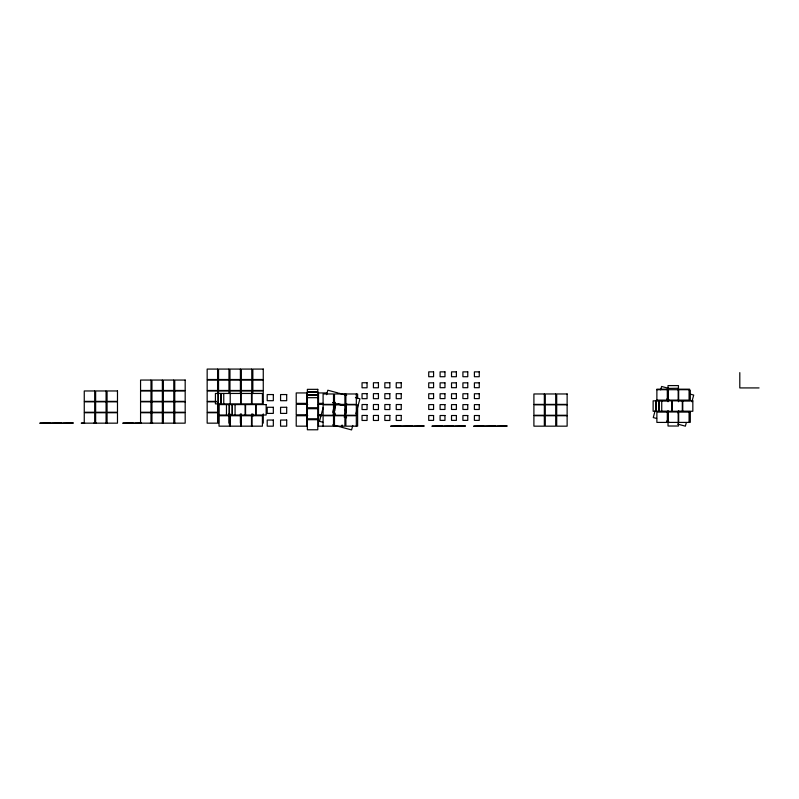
<?xml version="1.0" encoding="UTF-8"?>
<svg xmlns="http://www.w3.org/2000/svg" width="799" height="799" viewBox="0 0 799 799"><rect width="100%" height="100%" fill="white"/><g stroke="black" fill="none" stroke-linecap="round" stroke-linejoin="round"><path stroke-width="1.2" d="M322.187 411.255L319.49 421.323L322.846 422.222M322.317 410.786L323.215 407.43M326.621 394.696L327.82 390.222L337.887 392.918M332.674 412.364L335.081 403.415L332.843 402.816M336.009 403.665L333.313 413.732L335.55 414.331M344.878 410.836L346.077 406.361M346.786 403.695L346.187 405.932L338.357 403.835M342.112 424.988L341.513 427.225L351.58 429.922L352.778 425.448M344.639 415.57L346.436 408.858M355.905 413.792L357.103 409.318M357.223 408.878L359.92 398.821L355.445 397.622M655.07 410.856L653.272 417.567L656.628 418.466M660.713 389.822L661.612 386.466L668.324 388.264M678.121 412.933L678.721 410.696M686.271 422.811L685.372 426.167L677.542 424.069M691.904 401.777L693.702 395.066L690.346 394.167M759.05 387.924L739.804 387.924L739.804 372.614M668.024 388.404L678.451 388.284M679.17 389.183L689.597 389.183L689.597 399.61M656.878 389.702L667.305 389.702M307.365 392.039L317.792 392.039M307.365 392.159L317.792 392.159M326.621 392.938L318.511 392.938L318.511 403.365L323.146 403.365M307.365 394.856L317.792 394.856M307.365 394.976L317.792 394.976M307.365 397.682L317.792 397.682M656.878 400.119L667.305 400.119M679.17 400.609L690.106 400.629L690.106 390.212M216.429 401.378L207.161 401.378L207.161 390.961L217.588 390.961L217.588 393.278M216.429 401.837L207.161 401.837L207.161 412.254L217.588 412.254L217.588 402.996M305.627 404.424L307.715 404.424M318.052 404.424L322.247 404.424M307.365 407.74L317.792 407.74M307.365 408.708L317.792 408.708M656.878 411.505L667.305 411.505M679.689 411.505L690.106 411.505M321.987 414.781L318.511 414.781L318.511 404.354L333.513 404.384L333.513 393.967L323.096 393.967L323.096 404.384M305.627 415.33L307.715 415.33M318.052 415.33L321.198 415.33M321.987 415.74L318.511 415.74L318.511 426.167L344.898 426.167L344.898 415.74L334.481 415.74L334.481 426.167M307.365 418.776L317.792 418.776M307.365 419.705L317.792 419.705M84.684 423.001L81.218 423.16L117.483 423.16L117.483 412.743L107.066 412.743L107.066 423.16M93.763 423.001L96.07 423.001M141.253 423.001L134.312 423.16L185.178 423.16L185.178 412.743L140.564 412.743L140.564 423.16M150.362 423.001L152.679 423.001M666.626 399.061L668.863 399.66M666.506 421.113L668.743 421.712M338.816 393.168L346.646 395.265M332.953 402.386L335.19 402.986M337.128 403.964L342.721 405.463M344.339 416.688L346.576 417.288M333.183 414.202L335.42 414.801M344.209 417.158L346.446 417.757M332.724 424.868L340.554 426.966M689.597 411.984L689.597 422.411M689.078 411.984L689.078 422.411M682.765 400.838L682.765 411.265M682.306 400.838L682.306 411.265M678.451 390.641L678.451 385.587L668.024 385.587L668.024 401.747M678.451 399.43L678.451 401.747M678.451 410.546L678.451 413.213M678.451 422.661L678.451 426.017L668.024 426.017L668.024 410.546M672.239 400.838L672.239 411.265M671.799 400.838L671.799 411.265M668.264 390.212L668.264 400.629M668.264 411.984L668.264 422.411M661.732 400.838L661.732 411.265M659.035 400.838L659.035 411.265M658.776 400.838L658.776 411.265M656.079 400.838L656.079 411.265M655.829 400.838L655.829 411.265M357.622 398.601L357.622 393.967L334.481 393.967L334.481 404.384L344.898 404.384L344.898 393.967M357.622 404.833L357.622 415.26M357.622 415.74L357.622 426.167L345.897 426.167L345.897 415.74L356.324 415.74L356.324 426.167M356.324 393.967L356.324 404.384L345.897 404.384L345.897 393.967M346.197 408.309L346.197 412.943M334.821 402.067L334.821 404.384M334.821 404.833L334.821 410.626M334.821 412.943L334.821 415.26M333.513 426.167L333.513 415.74L323.096 415.74L323.096 426.167M263.261 401.378L263.261 390.961L252.844 390.961L252.844 393.278M263.261 401.837L263.261 404.154M263.261 413.902L263.261 423.16M256.099 404.594L256.099 415.021M255.63 404.594L255.63 415.021M252.844 413.902L252.844 416.209M251.995 393.458L251.995 403.875M251.995 415.74L251.995 426.167M251.775 393.278L251.775 390.961L241.358 390.961L241.358 393.278M251.775 413.902L251.775 416.209M251.505 393.458L251.505 403.875M251.505 415.74L251.505 426.167M245.563 404.594L245.563 415.021M245.133 404.594L245.133 415.021M241.358 413.902L241.358 423.16M241.088 393.458L241.088 403.875M240.639 393.458L240.639 403.875M240.639 415.74L240.639 426.167M240.389 393.278L240.389 390.961L229.972 390.961L229.972 393.278M240.389 413.902L240.389 423.16M235.066 404.594L235.066 415.021M232.369 404.594L232.369 415.021M232.11 404.594L232.11 415.021M230.412 415.74L230.412 426.167M230.212 393.458L230.212 403.875M229.972 413.902L229.972 423.16M229.413 404.594L229.413 415.021M229.163 404.594L229.163 415.021M228.973 393.278L228.973 390.961L218.546 390.961L218.546 393.278M228.973 413.902L228.973 423.16M226.467 404.594L226.467 415.021M223.76 393.458L223.76 403.875M221.063 393.458L221.063 403.875M220.933 393.458L220.933 403.875M218.546 402.996L218.546 412.254M218.546 412.743L218.546 423.16M218.237 393.458L218.237 403.875M218.127 393.458L218.127 403.875M174.751 390.961L174.751 401.378M174.751 401.837L174.751 412.254M174.751 412.743L174.751 423.16M173.792 390.961L173.792 401.378M173.792 401.837L173.792 412.254M173.792 412.743L173.792 423.16M163.366 401.378L163.366 390.961L185.178 390.961L185.178 401.378L140.564 401.378L140.564 390.961L150.991 390.961L150.991 401.378M163.366 401.837L163.366 412.254M163.366 412.743L163.366 423.16M162.367 401.378L162.367 390.961L151.95 390.961L151.95 401.378M162.367 401.837L162.367 412.254M162.367 412.743L162.367 423.16M151.95 401.837L151.95 412.254M151.95 412.743L151.95 423.16M150.991 401.837L150.991 412.254M150.991 412.743L150.991 423.16M106.067 423.16L106.067 412.743L95.64 412.743L95.64 423.16M94.681 423.16L94.681 412.743L84.255 412.743L84.255 423.16M217.588 369.078L207.161 369.078L207.161 379.505L217.588 379.505L217.588 369.078M228.973 369.078L218.546 369.078L218.546 379.505L228.973 379.505L228.973 369.078M240.389 369.078L229.972 369.078L229.972 379.505L240.389 379.505L240.389 369.078M251.775 369.078L241.358 369.078L241.358 379.505L251.775 379.505L251.775 369.078M263.261 369.078L252.844 369.078L252.844 379.505L263.261 379.505L263.261 369.078M433.577 371.865L428.723 371.865L428.723 376.719L433.577 376.719L433.577 371.865M444.963 371.865L440.099 371.865L440.099 376.719L444.963 376.719L444.963 371.865M456.379 371.865L451.525 371.865L451.525 376.719L456.379 376.719L456.379 371.865M467.765 371.865L462.911 371.865L462.911 376.719L467.765 376.719L467.765 371.865M479.25 371.865L474.396 371.865L474.396 376.719L479.25 376.719L479.25 371.865M150.991 380.054L140.564 380.054L140.564 390.471L150.991 390.471L150.991 380.054M162.367 380.054L151.95 380.054L151.95 390.471L162.367 390.471L162.367 380.054M173.792 380.054L163.366 380.054L163.366 390.471L173.792 390.471L173.792 380.054M185.178 380.054L174.751 380.054L174.751 390.471L185.178 390.471L185.178 380.054M217.588 380.054L207.161 380.054L207.161 390.471L217.588 390.471L217.588 380.054M228.973 380.054L218.546 380.054L218.546 390.471L228.973 390.471L228.973 380.054M240.389 380.054L229.972 380.054L229.972 390.471L240.389 390.471L240.389 380.054M251.775 380.054L241.358 380.054L241.358 390.471L251.775 390.471L251.775 380.054M263.261 380.054L252.844 380.054L252.844 390.471L263.261 390.471L263.261 380.054M367.051 382.761L362.047 382.761L362.047 387.775L367.051 387.775L367.051 382.761M378.436 382.761L373.423 382.761L373.423 387.775L378.436 387.775L378.436 382.761M389.862 382.761L384.848 382.761L384.848 387.775L389.862 387.775L389.862 382.761M401.238 382.761L396.234 382.761L396.234 387.775L401.238 387.775L401.238 382.761M433.577 382.841L428.723 382.841L428.723 387.695L433.577 387.695L433.577 382.841M444.963 382.841L440.099 382.841L440.099 387.695L444.963 387.695L444.963 382.841M456.379 382.841L451.525 382.841L451.525 387.695L456.379 387.695L456.379 382.841M467.765 382.841L462.911 382.841L462.911 387.695L467.765 387.695L467.765 382.841M479.25 382.841L474.396 382.841L474.396 387.695L479.25 387.695L479.25 382.841M667.305 389.183L656.878 389.183L656.878 400.629L667.305 400.609L667.305 389.183M317.792 389.343L307.365 389.343L307.365 429.772L317.792 429.772L317.792 389.343M678.171 389.702L667.754 389.702L667.754 400.119L678.171 400.119L678.171 389.702M689.078 389.702L678.661 389.702L678.661 400.119L689.078 400.119L689.078 389.702M94.681 390.961L84.255 390.961L84.255 401.378L94.681 401.378L94.681 390.961M106.067 390.961L95.64 390.961L95.64 401.378L106.067 401.378L106.067 390.961M117.483 390.961L107.066 390.961L107.066 401.378L117.483 401.378L117.483 390.961M306.646 392.938L296.219 392.938L296.219 403.365L306.646 403.365L306.646 392.938M262.412 393.458L215.43 393.458L215.43 403.875L262.412 403.875L262.412 393.458M367.051 393.667L362.047 393.667L362.047 398.681L367.051 398.681L367.051 393.667M378.436 393.667L373.423 393.667L373.423 398.681L378.436 398.681L378.436 393.667M389.862 393.667L384.848 393.667L384.848 398.681L389.862 398.681L389.862 393.667M401.238 393.667L396.234 393.667L396.234 398.681L401.238 398.681L401.238 393.667M433.577 393.747L428.723 393.747L428.723 398.601L433.577 398.601L433.577 393.747M444.963 393.747L440.099 393.747L440.099 398.601L444.963 398.601L444.963 393.747M456.379 393.747L451.525 393.747L451.525 398.601L456.379 398.601L456.379 393.747M467.765 393.747L462.911 393.747L462.911 398.601L467.765 398.601L467.765 393.747M479.25 393.747L474.396 393.747L474.396 398.601L479.25 398.601L479.25 393.747M544.329 393.967L533.902 393.967L533.902 404.384L544.329 404.384L544.329 393.967M555.704 393.967L545.288 393.967L545.288 404.384L555.704 404.384L555.704 393.967M567.13 393.967L556.703 393.967L556.703 404.384L567.13 404.384L567.13 393.967M273.328 394.556L267.206 394.556L267.206 400.689L273.328 400.689L273.328 394.556M286.691 394.556L280.569 394.556L280.569 400.689L286.691 400.689L286.691 394.556M692.833 400.838L653.133 400.838L653.133 411.265L692.833 411.265L692.833 400.838M94.681 401.837L84.255 401.837L84.255 412.254L94.681 412.254L94.681 401.837M106.067 401.837L95.64 401.837L95.64 412.254L106.067 412.254L106.067 401.837M117.483 401.837L107.066 401.837L107.066 412.254L117.483 412.254L117.483 401.837M185.178 401.837L140.564 401.837L140.564 412.254L185.178 412.254L185.178 401.837M306.646 404.354L296.219 404.354L296.219 414.781L306.646 414.781L306.646 404.354M367.051 404.534L362.047 404.534L362.047 409.547L367.051 409.547L367.051 404.534M378.436 404.534L373.423 404.534L373.423 409.547L378.436 409.547L378.436 404.534M389.862 404.534L384.848 404.534L384.848 409.547L389.862 409.547L389.862 404.534M401.238 404.534L396.234 404.534L396.234 409.547L401.238 409.547L401.238 404.534M266.167 404.594L219.026 404.594L219.026 415.021L266.167 415.021L266.167 404.594M433.577 404.614L428.723 404.614L428.723 409.468L433.577 409.468L433.577 404.614M444.963 404.614L440.099 404.614L440.099 409.468L444.963 409.468L444.963 404.614M456.379 404.614L451.525 404.614L451.525 409.468L456.379 409.468L456.379 404.614M467.765 404.614L462.911 404.614L462.911 409.468L467.765 409.468L467.765 404.614M479.25 404.614L474.396 404.614L474.396 409.468L479.25 409.468L479.25 404.614M333.513 404.833L323.096 404.833L323.096 415.26L333.513 415.26L333.513 404.833M344.898 404.833L334.481 404.833L334.481 415.26L344.898 415.26L344.898 404.833M356.324 404.833L345.897 404.833L345.897 415.26L356.324 415.26L356.324 404.833M544.329 404.833L533.902 404.833L533.902 415.26L544.329 415.26L544.329 404.833M555.704 404.833L545.288 404.833L545.288 415.26L555.704 415.26L555.704 404.833M567.13 404.833L556.703 404.833L556.703 415.26L567.13 415.26L567.13 404.833M273.328 407.28L267.206 407.28L267.206 413.403L273.328 413.403L273.328 407.28M286.691 407.28L280.569 407.28L280.569 413.403L286.691 413.403L286.691 407.28M667.305 411.984L656.878 411.984L656.878 422.411L667.305 422.411L667.305 411.984M678.171 411.984L667.754 411.984L667.754 422.411L678.171 422.411L678.171 411.984M690.106 411.984L678.661 411.984L678.661 422.411L690.106 422.411L690.106 411.984M217.588 412.743L207.161 412.743L207.161 423.16L217.588 423.16L217.588 412.743M367.051 415.44L362.047 415.44L362.047 420.454L367.051 420.454L367.051 415.44M378.436 415.44L373.423 415.44L373.423 420.454L378.436 420.454L378.436 415.44M389.862 415.44L384.848 415.44L384.848 420.454L389.862 420.454L389.862 415.44M401.238 415.44L396.234 415.44L396.234 420.454L401.238 420.454L401.238 415.44M433.577 415.52L428.723 415.52L428.723 420.374L433.577 420.374L433.577 415.52M444.963 415.52L440.099 415.52L440.099 420.374L444.963 420.374L444.963 415.52M456.379 415.52L451.525 415.52L451.525 420.374L456.379 420.374L456.379 415.52M467.765 415.52L462.911 415.52L462.911 420.374L467.765 420.374L467.765 415.52M479.25 415.52L474.396 415.52L474.396 420.374L479.25 420.374L479.25 415.52M229.443 415.74L219.026 415.74L219.026 426.167L229.443 426.167L229.443 415.74M240.829 415.74L230.212 415.74L230.212 426.167L240.829 426.167L240.829 415.74M262.412 415.74L241.088 415.74L241.088 426.167L262.412 426.167L262.412 415.74M306.646 415.74L296.219 415.74L296.219 426.167L306.646 426.167L306.646 415.74M544.329 415.74L533.902 415.74L533.902 426.167L544.329 426.167L544.329 415.74M555.704 415.74L545.288 415.74L545.288 426.167L555.704 426.167L555.704 415.74M567.13 415.74L556.703 415.74L556.703 426.167L567.13 426.167L567.13 415.74M273.328 420.044L267.206 420.044L267.206 426.167L273.328 426.167L273.328 420.044M286.691 420.044L280.569 420.044L280.569 426.167L286.691 426.167L286.691 420.044M50.367 423.001L39.95 423.16L50.367 423.001M61.753 423.001L51.336 423.16L61.753 423.001M73.178 423.001L62.751 423.16L73.178 423.001M133.343 423.001L122.926 423.16L133.343 423.001M401.248 425.997L390.831 426.167L401.248 425.997M412.634 425.997L402.217 426.167L412.634 425.997M424.049 425.997L413.632 426.167L424.049 425.997M442.516 425.997L432.089 426.167L442.516 425.997M453.902 425.997L443.475 426.167L453.902 425.997M465.318 425.997L454.901 426.167L465.318 425.997M484.224 425.997L473.807 426.167L484.224 425.997M495.61 425.997L485.183 426.167L495.61 425.997M507.025 425.997L496.608 426.167L507.025 425.997"/></g></svg>
